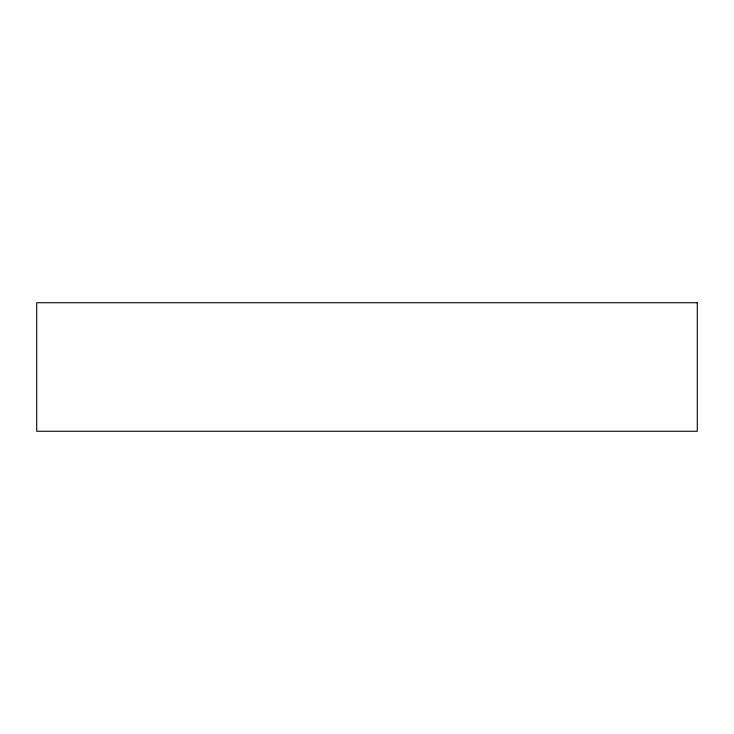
<?xml version="1.0" encoding="UTF-8"?>
<svg xmlns="http://www.w3.org/2000/svg" width="734" height="734" viewBox="0 0 734 734"><rect width="100%" height="100%" fill="white"/><g stroke="black" fill="none" stroke-linecap="round" stroke-linejoin="round"><path stroke-width="1.1" d="M697.3 302.729L36.7 302.729L36.7 431.271L697.3 431.271L697.3 302.729"/></g></svg>
